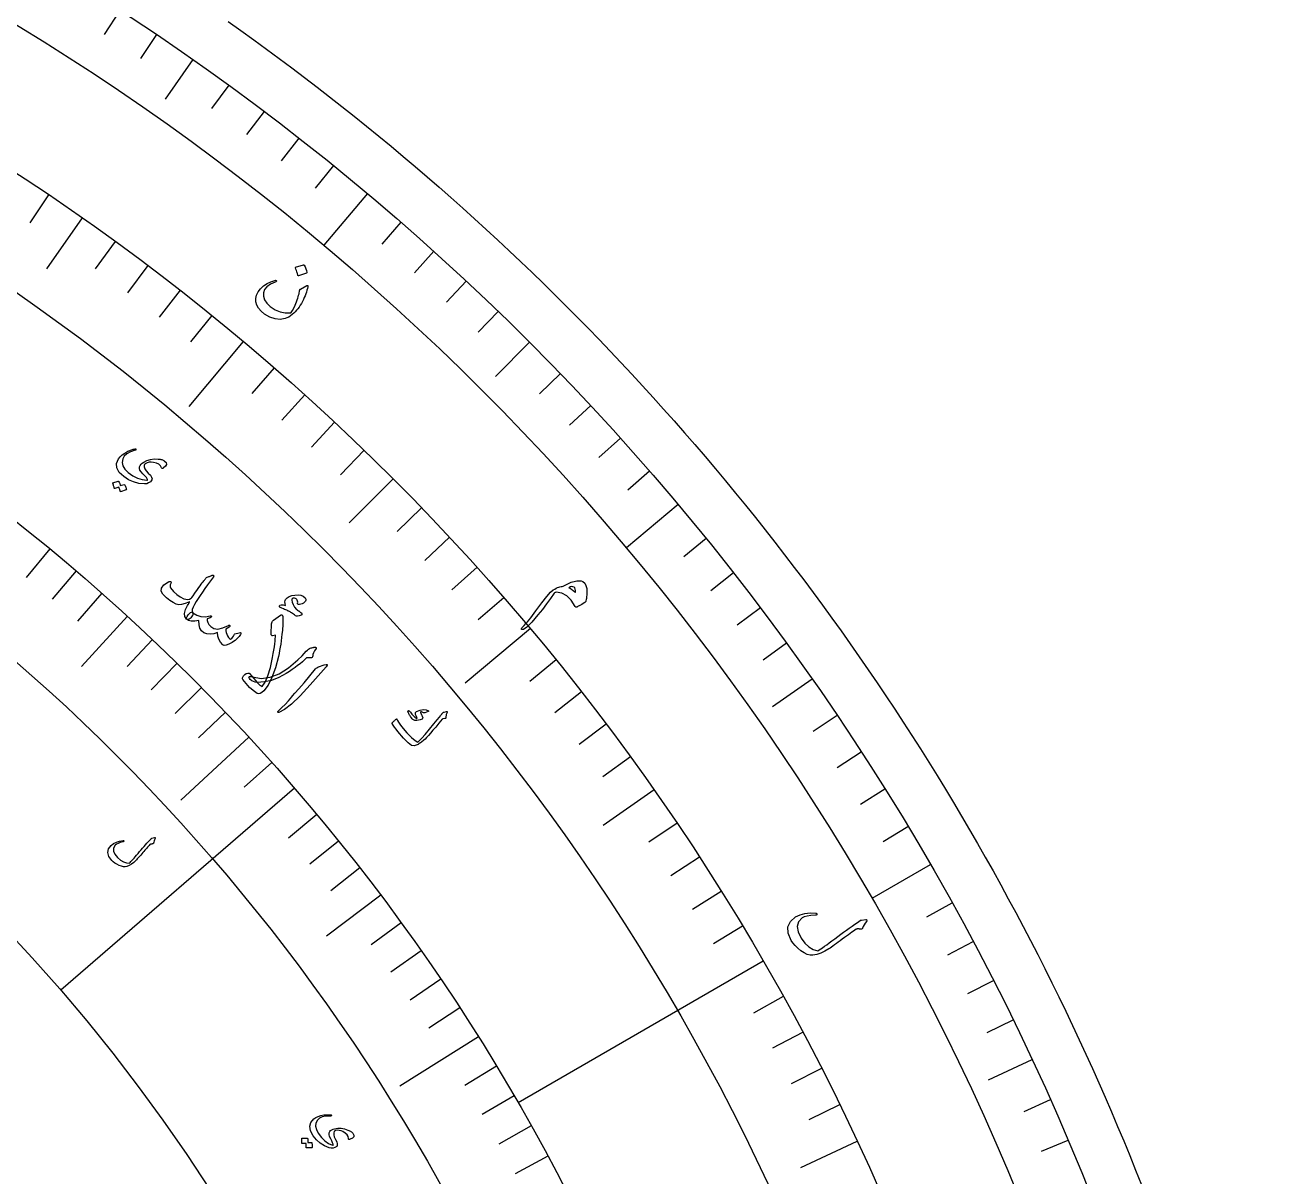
# Model space of a CAD drawing. Header units: millimetres. Extents: x -45 to 45, y -45 to 58.
# Drawn here: x 22.36 to 44.1, y 16.61 to 36.73 of the extents above; entities that cross this region are included whole.
import ezdxf

# ---------------------------------------------------------------- set-up
doc = ezdxf.new("R2010")
doc.units = ezdxf.units.MM
for name, color, linetype in [('CUT_OUTER', 1, 'Continuous'), ('ENGRAVE', 7, 'Continuous'), ('ENGRAVE_FINE', 8, 'Continuous'), ('TEXT', 5, 'Continuous')]:
    doc.layers.add(name, color=color, linetype=linetype)

msp = doc.modelspace()

# ---------------------------------------------------------------- linework, layer by layer
at = {"layer": 'CUT_OUTER'}
msp.add_lwpolyline([(25.9114, 36.7913), (26.1366, 36.6316), (26.3609, 36.4706), (26.5842, 36.3081), (26.8065, 36.1443), (27.0277, 35.9792), (27.248, 35.8127), (27.4672, 35.6448), (27.6854, 35.4756), (27.9026, 35.305), (28.1187, 35.1332), (28.3337, 34.96), (28.5477, 34.7855), (28.7606, 34.6097), (28.9724, 34.4325), (29.1831, 34.2541), (29.3928, 34.0744), (29.6013, 33.8934), (29.8087, 33.7111), (30.015, 33.5276), (30.2202, 33.3428), (30.4242, 33.1567), (30.627, 32.9694), (30.8288, 32.7809), (31.0293, 32.5911), (31.2287, 32.4001), (31.4269, 32.2079), (31.624, 32.0144), (31.8198, 31.8198), (32.0144, 31.624), (32.2079, 31.4269), (32.4001, 31.2287), (32.5911, 31.0293), (32.7809, 30.8288), (32.9694, 30.627), (33.1567, 30.4242), (33.3428, 30.2202), (33.5276, 30.015), (33.7111, 29.8087), (33.8934, 29.6013), (34.0744, 29.3928), (34.2541, 29.1831), (34.4325, 28.9724), (34.6097, 28.7606), (34.7855, 28.5477), (34.96, 28.3337), (35.1332, 28.1187), (35.305, 27.9026), (35.4756, 27.6854), (35.6448, 27.4672), (35.8127, 27.248), (35.9792, 27.0277), (36.1443, 26.8065), (36.3081, 26.5842), (36.4706, 26.3609), (36.6316, 26.1366), (36.7913, 25.9114), (36.9496, 25.6851), (37.1065, 25.4579), (37.262, 25.2298), (37.4161, 25.0007), (37.5688, 24.7706), (37.7201, 24.5396), (37.87, 24.3077), (38.0184, 24.0749), (38.1654, 23.8412), (38.311, 23.6065), (38.4551, 23.371), (38.5978, 23.1346), (38.739, 22.8974), (38.8788, 22.6592), (39.0171, 22.4202), (39.1539, 22.1804), (39.2893, 21.9398), (39.4232, 21.6983), (39.5556, 21.456), (39.6865, 21.2129), (39.8159, 20.9689), (39.9438, 20.7242), (40.0702, 20.4788), (40.1951, 20.2325), (40.3185, 19.9855), (40.4404, 19.7377), (40.5607, 19.4892), (40.6795, 19.24), (40.7968, 18.99), (40.9126, 18.7393), (41.0268, 18.4879), (41.1394, 18.2359), (41.2506, 17.9831), (41.3601, 17.7296), (41.4681, 17.4755), (41.5746, 17.2208), (41.6795, 16.9653), (41.7828, 16.7093), (41.8845, 16.4526)], dxfattribs=at)
at = {"layer": 'ENGRAVE'}
for points in [[(25.2947, 36.1246), (24.8108, 35.4334)], [(28.3469, 33.7826), (27.5876, 32.8777)], [(23.3589, 33.36), (22.7343, 32.4679)], [(26.1775, 31.1972), (25.223, 30.0596)], [(31.1834, 31.1834), (30.5868, 30.5868)], [(28.7969, 28.7969), (28.0269, 28.0269)], [(33.7826, 28.3469), (32.8777, 27.5876)], [(24.1502, 26.3935), (23.3482, 25.5171)], [(31.1972, 26.1775), (30.0596, 25.223)], [(36.1246, 25.2947), (35.4334, 24.8108)], [(26.2738, 24.2804), (25.0841, 23.1809)], [(27.0735, 23.3854), (22.9869, 19.8555)], [(33.36, 23.3589), (32.4679, 22.7343)], [(38.1917, 22.05), (37.1687, 21.4594)], [(28.5821, 21.5154), (27.633, 20.801)], [(35.2689, 20.3625), (30.9821, 17.8875)], [(30.2888, 19.0379), (28.9172, 18.1758)], [(39.9682, 18.6375), (39.2035, 18.2809)], [(36.9094, 17.2111), (35.9224, 16.7509)]]:
    msp.add_lwpolyline(points, dxfattribs=at)
for radius in [44.1, 44.1, 42.9188, 40.725, 40.725, 38.9925, 35.775, 35.775, 33.885, 30.375, 30.375]:
    msp.add_circle((0, 0), radius, dxfattribs=at)
at = {"layer": 'ENGRAVE_FINE'}
for points in [[(24.0186, 36.9854), (23.7429, 36.5608)], [(24.6604, 36.5606), (24.3773, 36.1409)], [(25.9213, 35.6776), (25.6238, 35.2681)], [(26.54, 35.2198), (26.2354, 34.8155)], [(27.1507, 34.7513), (26.839, 34.3523)], [(27.753, 34.2721), (27.4344, 33.8787)], [(22.7731, 33.7626), (22.441, 33.2701)], [(28.9322, 33.2827), (28.6001, 32.9006)], [(23.9376, 32.9472), (23.5884, 32.4667)], [(29.5087, 32.7727), (29.1699, 32.3965)], [(24.5089, 32.5244), (24.1514, 32.05)], [(30.0761, 32.2527), (29.7309, 31.8825)], [(25.0728, 32.0917), (24.7071, 31.6237)], [(25.6291, 31.6493), (25.2553, 31.1876)], [(30.6344, 31.7229), (30.2828, 31.3587)], [(26.718, 30.7355), (26.3283, 30.2873)], [(31.7229, 30.6344), (31.3587, 30.2828)], [(27.2503, 30.2646), (26.8529, 29.8231)], [(32.2527, 30.0761), (31.8825, 29.7309)], [(27.7744, 29.7844), (27.3693, 29.35)], [(32.7727, 29.5087), (32.3965, 29.1699)], [(28.29, 29.2951), (27.8773, 28.8678)], [(33.2827, 28.9322), (32.9006, 28.6001)], [(29.2951, 28.29), (28.8678, 27.8773)], [(29.7844, 27.7744), (29.35, 27.3693)], [(34.2721, 27.753), (33.8787, 27.4344)], [(22.7955, 27.572), (22.3826, 27.0726)], [(23.2535, 27.1869), (22.8323, 26.6944)], [(30.2646, 27.2503), (29.8231, 26.8529)], [(34.7513, 27.1507), (34.3523, 26.839)], [(23.7051, 26.794), (23.2757, 26.3087)], [(30.7355, 26.718), (30.2873, 26.3283)], [(35.2198, 26.54), (34.8155, 26.2354)], [(24.5887, 25.9855), (24.1433, 25.5149)], [(35.6776, 25.9213), (35.2681, 25.6238)], [(25.0204, 25.5701), (24.5672, 25.107)], [(31.6493, 25.6291), (31.1876, 25.2553)], [(25.4453, 25.1474), (24.9844, 24.6919)], [(32.0917, 25.0728), (31.6237, 24.7071)], [(25.8631, 24.7174), (25.3946, 24.2697)], [(36.5606, 24.6604), (36.1409, 24.3773)], [(32.5244, 24.5089), (32.05, 24.1514)], [(32.9472, 23.9376), (32.4667, 23.5884)], [(36.9854, 24.0186), (36.5608, 23.7429)], [(26.6773, 23.8363), (26.1941, 23.4046)], [(37.3989, 23.3694), (36.9696, 23.1012)], [(27.4621, 22.9278), (26.9647, 22.5125)], [(33.7626, 22.7731), (33.2701, 22.441)], [(37.8011, 22.7132), (37.3671, 22.4524)], [(27.8432, 22.4635), (27.3389, 22.0566)], [(34.1549, 22.1804), (33.6567, 21.8569)], [(28.2166, 21.9926), (27.7055, 21.5943)], [(34.5368, 21.581), (34.033, 21.2662)], [(38.5707, 21.3801), (38.128, 21.1347)], [(28.9397, 21.032), (28.4155, 20.651)], [(34.9081, 20.9749), (34.399, 20.669)], [(38.938, 20.7037), (38.491, 20.466)], [(29.2893, 20.5423), (28.7588, 20.1702)], [(29.6307, 20.0467), (29.094, 19.6836)], [(39.2934, 20.021), (38.8423, 19.7911)], [(35.6189, 19.7439), (35.0994, 19.4559)], [(29.9639, 19.5452), (29.4212, 19.1911)], [(39.6368, 19.3322), (39.1818, 19.1102)], [(35.958, 19.1192), (35.4336, 18.8404)], [(30.6052, 18.525), (30.0508, 18.1894)], [(36.2862, 18.4888), (35.757, 18.2191)], [(30.913, 18.0066), (30.3531, 17.6804)], [(36.6034, 17.8527), (36.0695, 17.5923)], [(40.2874, 17.9371), (39.8249, 17.7312)], [(31.2122, 17.4828), (30.6468, 17.1662)], [(40.5943, 17.2312), (40.1283, 17.0334)], [(31.5026, 16.9539), (30.932, 16.6468)]]:
    msp.add_lwpolyline(points, dxfattribs=at)
at = {"layer": 'TEXT'}
for points in [[(27.2296, 32.5359), (27.2325, 32.5361), (27.2355, 32.5352), (27.2386, 32.5331), (27.2419, 32.5299), (27.2583, 32.4994), (27.2714, 32.468), (27.2812, 32.4356), (27.2877, 32.4022), (27.2876, 32.398), (27.2864, 32.3948), (27.2841, 32.3925), (27.2806, 32.3912), (27.1419, 32.3464), (27.1378, 32.346), (27.1345, 32.3478), (27.132, 32.3519), (27.1303, 32.3582), (27.1288, 32.3637), (27.1264, 32.3721), (27.1229, 32.3835), (27.1184, 32.3979), (27.1128, 32.4153), (27.1058, 32.436), (27.0975, 32.4599), (27.0878, 32.487), (27.0868, 32.491), (27.0871, 32.4939), (27.0887, 32.4958), (27.0915, 32.4966)], [(27.3055, 32.1529), (27.2983, 32.1231), (27.2899, 32.0926), (27.2804, 32.0615), (27.2697, 32.0297), (27.2577, 31.9973), (27.2439, 31.9641), (27.2285, 31.9303), (27.2114, 31.8957), (27.1934, 31.8622), (27.1741, 31.83), (27.1536, 31.7993), (27.132, 31.7701), (27.1091, 31.7421), (27.0848, 31.7155), (27.0593, 31.6901), (27.0324, 31.6659), (27.002, 31.6424), (26.9712, 31.623), (26.9402, 31.6075), (26.9089, 31.596), (26.8237, 31.5816), (26.7353, 31.5904), (26.6436, 31.6222), (26.5486, 31.6769), (26.4875, 31.7256), (26.4416, 31.7774), (26.411, 31.8326), (26.3956, 31.8911), (26.396, 31.9496), (26.4101, 32.0068), (26.4379, 32.0626), (26.4795, 32.117), (26.5328, 32.1671), (26.5923, 32.2084), (26.658, 32.2408), (26.73, 32.2643), (26.7396, 32.2659), (26.747, 32.265), (26.7521, 32.2618), (26.7551, 32.2562), (26.756, 32.2489), (26.7526, 32.2424), (26.745, 32.2369), (26.7331, 32.2322), (26.6506, 32.1959), (26.5889, 32.1527), (26.548, 32.1025), (26.5277, 32.0456), (26.5277, 31.9864), (26.548, 31.9274), (26.5884, 31.8683), (26.6489, 31.8092), (26.7334, 31.7514), (26.8203, 31.7133), (26.9095, 31.6951), (27.0012, 31.6968), (27.0036, 31.6975), (27.0064, 31.6992), (27.0096, 31.702), (27.0131, 31.7058), (27.0378, 31.7384), (27.062, 31.7801), (27.0857, 31.831), (27.1089, 31.8912), (27.1196, 31.9223), (27.1292, 31.9516), (27.1377, 31.9789), (27.1451, 32.0044), (27.1513, 32.028), (27.1561, 32.0497), (27.1596, 32.0694), (27.1617, 32.0873), (27.1632, 32.0963), (27.1658, 32.1035), (27.1696, 32.109), (27.1746, 32.1126), (27.2899, 32.1726), (27.298, 32.1749), (27.3033, 32.1725), (27.3058, 32.1651), (27.3055, 32.1529)], [(24.7481, 28.9896), (24.7284, 29.0224), (24.6978, 29.049), (24.6565, 29.0695), (24.6046, 29.0838), (24.5669, 29.0872), (24.5305, 29.0841), (24.4954, 29.0745), (24.4615, 29.0582), (24.4559, 29.054), (24.4512, 29.0486), (24.4474, 29.0421), (24.4445, 29.0346), (24.4427, 29.0049), (24.4537, 28.972), (24.4777, 28.9358), (24.5146, 28.8963), (24.5513, 28.8577), (24.5739, 28.825), (24.5824, 28.7981), (24.577, 28.7771), (24.5513, 28.7454), (24.5216, 28.723), (24.488, 28.7098), (24.4504, 28.7058), (24.3508, 28.716), (24.2568, 28.7407), (24.1682, 28.7801), (24.0851, 28.8341), (24.0073, 28.9087), (23.9663, 28.9852), (23.9619, 29.0638), (23.9943, 29.1446), (24.0221, 29.1808), (24.0586, 29.2148), (24.1038, 29.2467), (24.1578, 29.2764), (24.174, 29.2837), (24.1901, 29.2904), (24.206, 29.2965), (24.2216, 29.302), (24.2372, 29.307), (24.2528, 29.3114), (24.2684, 29.3152), (24.284, 29.3186), (24.2914, 29.3192), (24.2964, 29.3177), (24.299, 29.3143), (24.2992, 29.3089), (24.2976, 29.3037), (24.2948, 29.2995), (24.2907, 29.2963), (24.2855, 29.2941), (24.2029, 29.2664), (24.1394, 29.2322), (24.0949, 29.1917), (24.0695, 29.145), (24.0596, 29.0817), (24.0716, 29.0213), (24.1057, 28.9636), (24.1617, 28.9085), (24.2437, 28.8503), (24.3262, 28.8079), (24.4092, 28.7815), (24.4928, 28.771), (24.4986, 28.7713), (24.5024, 28.7732), (24.5041, 28.7769), (24.5038, 28.7822), (24.4972, 28.7974), (24.4814, 28.8189), (24.4565, 28.8466), (24.4225, 28.8806), (24.3891, 28.9166), (24.3679, 28.9492), (24.359, 28.9785), (24.3623, 29.0044), (24.3739, 29.0283), (24.3899, 29.0502), (24.4103, 29.07), (24.4352, 29.0877), (24.4916, 29.1161), (24.5525, 29.1346), (24.6179, 29.1433), (24.6878, 29.1422), (24.7056, 29.1409), (24.7221, 29.1387), (24.7374, 29.1358), (24.7515, 29.1321), (24.7643, 29.1277), (24.776, 29.1227), (24.7863, 29.1171), (24.7954, 29.1109), (24.8255, 29.08), (24.8333, 29.0488), (24.8191, 29.0171), (24.7826, 28.9851), (24.7703, 28.9787), (24.7604, 28.9773), (24.753, 28.9809), (24.7481, 28.9896)], [(24.0939, 28.6985), (24.0958, 28.6987), (24.0978, 28.6981), (24.0999, 28.6967), (24.1021, 28.6946), (24.1077, 28.6844), (24.1128, 28.6742), (24.1174, 28.6639), (24.1214, 28.6534), (24.125, 28.6428), (24.128, 28.6319), (24.1304, 28.6206), (24.1324, 28.6091), (24.1322, 28.6063), (24.1312, 28.6039), (24.1294, 28.6021), (24.1267, 28.6007), (24.0316, 28.5698), (24.0298, 28.5698), (24.0282, 28.5712), (24.0268, 28.5739), (24.0255, 28.5778), (24.025, 28.581), (24.0238, 28.5856), (24.022, 28.5919), (24.0195, 28.5997), (24.0163, 28.6091), (24.0125, 28.6204), (24.0079, 28.6333), (24.0027, 28.6481), (23.9284, 28.6243), (23.9256, 28.6239), (23.9234, 28.6252), (23.9217, 28.6279), (23.9207, 28.6322), (23.9197, 28.6359), (23.9181, 28.6416), (23.9159, 28.6492), (23.913, 28.6589), (23.9093, 28.6707), (23.9048, 28.6847), (23.8994, 28.7008), (23.8931, 28.7192), (23.8929, 28.7215), (23.8934, 28.7233), (23.8946, 28.7245), (23.8966, 28.725), (23.9902, 28.7532), (23.9922, 28.7534), (23.9942, 28.7528), (23.9963, 28.7514), (23.9984, 28.7493), (24.0035, 28.741), (24.0081, 28.7326), (24.0122, 28.7239), (24.0158, 28.7151), (24.0188, 28.7061), (24.0215, 28.697), (24.0237, 28.6879), (24.0254, 28.6786)], [(25.2918, 26.4542), (25.2966, 26.4412), (25.2972, 26.4275), (25.2935, 26.4131), (25.2856, 26.398), (25.2738, 26.3812), (25.2609, 26.3666), (25.2469, 26.3543), (25.2318, 26.3443), (25.2171, 26.3374), (25.2043, 26.3347), (25.1934, 26.3362), (25.1844, 26.3418), (25.1572, 26.3876), (25.1514, 26.4431), (25.1668, 26.5084), (25.2036, 26.5835), (25.2107, 26.5957), (25.2169, 26.6063), (25.2221, 26.6153), (25.2264, 26.6226), (25.2297, 26.6283), (25.2321, 26.6324), (25.2335, 26.6348), (25.2339, 26.6356), (25.2356, 26.6411), (25.2346, 26.6439), (25.2312, 26.644), (25.2253, 26.6415), (25.1584, 26.6135), (25.0989, 26.5981), (25.0468, 26.5953), (25.0019, 26.6052), (24.9478, 26.6311), (24.8911, 26.6687), (24.8319, 26.718), (24.77, 26.7789), (24.7397, 26.8315), (24.746, 26.8851), (24.7891, 26.9397), (24.8692, 26.9953), (24.8805, 27.0005), (24.8906, 27.0026), (24.8994, 27.0018), (24.9069, 26.9981), (24.9123, 26.9921), (24.9145, 26.9847), (24.9135, 26.9757), (24.9095, 26.9652), (24.9007, 26.9429), (24.897, 26.9232), (24.8984, 26.9062), (24.9049, 26.8918), (24.9561, 26.8272), (25.0118, 26.7735), (25.0721, 26.7306), (25.137, 26.6987), (25.1697, 26.6895), (25.2023, 26.6881), (25.2349, 26.6945), (25.2674, 26.7086), (25.2774, 26.7204), (25.299, 26.7495), (25.3321, 26.7959), (25.3768, 26.8596), (25.4009, 26.8935), (25.4227, 26.924), (25.4422, 26.9512), (25.4595, 26.9751), (25.4743, 26.9955), (25.4863, 27.0124), (25.4957, 27.0258), (25.5023, 27.0357), (25.5134, 27.0498), (25.5244, 27.0611), (25.5354, 27.0694), (25.5464, 27.0748), (25.5611, 27.0805), (25.5748, 27.0857), (25.5875, 27.0906), (25.5992, 27.095), (25.6099, 27.0991), (25.6194, 27.103), (25.6278, 27.1066), (25.635, 27.1099), (25.6413, 27.1121), (25.6469, 27.1123), (25.6518, 27.1105), (25.656, 27.1067), (25.6589, 27.1006), (25.6598, 27.0947), (25.6587, 27.0889), (25.6556, 27.0833), (25.6026, 27.0118), (25.5529, 26.9435), (25.5067, 26.8783), (25.4638, 26.8164), (25.4243, 26.7577), (25.388, 26.7023), (25.355, 26.6502), (25.3252, 26.6014), (25.2997, 26.5536), (25.2857, 26.5132), (25.2831, 26.48), (25.2918, 26.4542)], [(31.7705, 26.9169), (31.7932, 26.9303), (31.8162, 26.9431), (31.8396, 26.9553), (31.8635, 26.9669), (31.8876, 26.9776), (31.9122, 26.9871), (31.937, 26.9954), (31.9622, 27.0025), (32.0107, 27.0119), (32.0525, 27.0146), (32.0875, 27.0104), (32.1157, 26.9995), (32.1471, 26.973), (32.1694, 26.9336), (32.1826, 26.8812), (32.1866, 26.816), (32.1863, 26.7969), (32.1855, 26.7779), (32.184, 26.759), (32.182, 26.7401), (32.1795, 26.7212), (32.1765, 26.7022), (32.1731, 26.6831), (32.1692, 26.6639), (32.1664, 26.6534), (32.1625, 26.6446), (32.1575, 26.6375), (32.1512, 26.6321), (32.1222, 26.6151), (32.0961, 26.6001), (32.0731, 26.5871), (32.0531, 26.576), (32.0363, 26.567), (32.0232, 26.5602), (32.0136, 26.5555), (32.0076, 26.5531), (31.9988, 26.5519), (31.9913, 26.5537), (31.985, 26.5584), (31.98, 26.566), (31.9133, 26.6736), (31.8354, 26.7506), (31.7463, 26.7966), (31.6464, 26.8118), (31.6368, 26.8107), (31.6286, 26.8078), (31.6218, 26.8032), (31.6164, 26.797), (31.5512, 26.7045), (31.4817, 26.6102), (31.4079, 26.5139), (31.3297, 26.4159), (31.2211, 26.2881), (31.1372, 26.2028), (31.0784, 26.1597), (31.0445, 26.1589), (31.0406, 26.1668), (31.0421, 26.1769), (31.0491, 26.1895), (31.0616, 26.2043), (31.0895, 26.2329), (31.1178, 26.2637), (31.1464, 26.2965), (31.1754, 26.3315), (31.2048, 26.3684), (31.2346, 26.407), (31.2648, 26.4473), (31.2954, 26.4893), (31.398, 26.6301), (31.4826, 26.7379), (31.5493, 26.8124), (31.5982, 26.8536), (31.6239, 26.8693), (31.6484, 26.8827), (31.672, 26.8937), (31.6944, 26.9023), (31.7156, 26.9088), (31.7354, 26.9134), (31.7537, 26.9161), (31.7705, 26.9169)], [(27.0913, 26.4026), (27.0722, 26.4163), (27.0543, 26.4289), (27.0377, 26.4404), (27.0225, 26.4509), (27.0086, 26.4602), (26.996, 26.4681), (26.9847, 26.4747), (26.9747, 26.4799), (26.9643, 26.4849), (26.9516, 26.4908), (26.9366, 26.4976), (26.9195, 26.5053), (26.9, 26.5138), (26.878, 26.523), (26.8537, 26.533), (26.827, 26.5436), (26.817, 26.5488), (26.8105, 26.5554), (26.8076, 26.5632), (26.8082, 26.5724), (26.8177, 26.587), (26.839, 26.5935), (26.8721, 26.5922), (26.9171, 26.5827), (26.908, 26.615), (26.9048, 26.6431), (26.9075, 26.6671), (26.9161, 26.6869), (26.9419, 26.7147), (26.9779, 26.7368), (27.024, 26.7533), (27.0803, 26.7641), (27.1375, 26.7669), (27.186, 26.7596), (27.226, 26.7422), (27.2574, 26.7147), (27.2696, 26.6942), (27.2723, 26.6747), (27.2655, 26.6563), (27.2493, 26.639), (27.2281, 26.6239), (27.2065, 26.6123), (27.1847, 26.604), (27.1625, 26.5992), (27.1445, 26.5984), (27.1324, 26.6022), (27.1264, 26.6107), (27.1264, 26.6238), (27.1286, 26.641), (27.127, 26.657), (27.1216, 26.6716), (27.1122, 26.685), (27.1004, 26.697), (27.0875, 26.7052), (27.0735, 26.7095), (27.0585, 26.7099), (27.0441, 26.7067), (27.0341, 26.7002), (27.0287, 26.6903), (27.0278, 26.6771), (27.0342, 26.637), (27.0499, 26.5962), (27.0751, 26.5547), (27.1096, 26.5125), (27.1131, 26.5092), (27.1171, 26.5058), (27.1218, 26.5022), (27.127, 26.4984), (27.1329, 26.4943), (27.1392, 26.49), (27.1459, 26.4853), (27.1532, 26.4803), (27.1609, 26.4748), (27.1679, 26.4698), (27.1742, 26.4654), (27.1799, 26.4615), (27.1848, 26.4581), (27.189, 26.4549), (27.1926, 26.452), (27.1954, 26.4493), (27.2, 26.4435), (27.2026, 26.4376), (27.2031, 26.4316), (27.2016, 26.4255), (27.1995, 26.4205), (27.1967, 26.4164), (27.1933, 26.4132), (27.1893, 26.411), (27.1548, 26.4015), (27.127, 26.397), (27.1058, 26.3974), (27.0913, 26.4026)], [(31.8709, 26.8913), (31.8854, 26.8839), (31.9, 26.8754), (31.9147, 26.8661), (31.9296, 26.8558), (31.9445, 26.8445), (31.9594, 26.8325), (31.9744, 26.8197), (31.9893, 26.8061), (31.9876, 26.8415), (31.9827, 26.869), (31.9744, 26.8888), (31.9629, 26.9008), (31.9428, 26.9096), (31.9208, 26.911), (31.8968, 26.9049), (31.8709, 26.8913)], [(26.1263, 26.1091), (26.1308, 26.1083), (26.1333, 26.1045), (26.1339, 26.0978), (26.1325, 26.0883), (26.1275, 26.0746), (26.1175, 26.058), (26.1024, 26.0386), (26.0823, 26.0162), (26.0586, 25.9918), (26.0337, 25.9696), (26.0078, 25.9497), (25.9809, 25.9321), (25.9239, 25.9023), (25.8777, 25.8862), (25.8422, 25.8838), (25.8174, 25.8952), (25.7771, 25.9403), (25.7485, 25.991), (25.7317, 26.0473), (25.7267, 26.1091), (25.659, 26.0863), (25.5968, 26.0776), (25.5402, 26.083), (25.4892, 26.1025), (25.4482, 26.1358), (25.4194, 26.1826), (25.4026, 26.2427), (25.3978, 26.3164), (25.3267, 26.3063), (25.2674, 26.3071), (25.22, 26.3189), (25.1844, 26.3418), (25.1816, 26.351), (25.1857, 26.3668), (25.1967, 26.3891), (25.2146, 26.4181), (25.2354, 26.4436), (25.2552, 26.4581), (25.274, 26.4617), (25.2918, 26.4542), (25.3616, 26.4123), (25.436, 26.3894), (25.5151, 26.3855), (25.5991, 26.4005), (25.6036, 26.4014), (25.6076, 26.4013), (25.611, 26.4002), (25.6138, 26.3983), (25.6164, 26.3951), (25.6182, 26.3916), (25.619, 26.3878), (25.6189, 26.3837), (25.6136, 26.3759), (25.5999, 26.3672), (25.5778, 26.3577), (25.5474, 26.3472), (25.5456, 26.318), (25.5555, 26.2857), (25.577, 26.2502), (25.61, 26.2115), (25.6645, 26.1768), (25.7342, 26.1689), (25.8194, 26.188), (25.9201, 26.2338), (25.9252, 26.2362), (25.9296, 26.2372), (25.9331, 26.2368), (25.936, 26.235), (25.9392, 26.2313), (25.9412, 26.2274), (25.9423, 26.2234), (25.9422, 26.2192), (25.9407, 26.2146), (25.9386, 26.2106), (25.9359, 26.2072), (25.9325, 26.2045), (25.8692, 26.165), (25.871, 26.1381), (25.8771, 26.1098), (25.8877, 26.0801), (25.9027, 26.0491), (25.9198, 26.0216), (25.9357, 26.0034), (25.9504, 25.9948), (25.9638, 25.9955), (25.9767, 26.0043), (25.991, 26.0209), (26.0066, 26.0453), (26.0236, 26.0774), (26.0318, 26.0831), (26.0517, 26.0903), (26.0832, 26.099), (26.1263, 26.1091)], [(26.287, 25.391), (26.3242, 25.3448), (26.3587, 25.3038), (26.3903, 25.2679), (26.4193, 25.2371), (26.4455, 25.2112), (26.469, 25.1902), (26.4898, 25.174), (26.508, 25.1627), (26.5606, 25.2425), (26.6085, 25.354), (26.6516, 25.4975), (26.6893, 25.6731), (26.7012, 25.7395), (26.7115, 25.8009), (26.7201, 25.8573), (26.7272, 25.9086), (26.7327, 25.9547), (26.7364, 25.9955), (26.7384, 26.0311), (26.7388, 26.0615), (26.6883, 26.049), (26.6766, 26.0532), (26.6686, 26.0604), (26.6644, 26.0706), (26.6638, 26.0839), (26.6702, 26.2599), (26.6732, 26.2785), (26.6797, 26.2951), (26.6898, 26.3097), (26.7034, 26.3222), (26.8278, 26.41), (26.837, 26.4158), (26.8447, 26.4187), (26.8512, 26.4186), (26.8562, 26.4157), (26.8667, 26.3891), (26.8709, 26.3347), (26.8687, 26.2525), (26.8599, 26.1426), (26.8538, 26.0812), (26.8469, 26.0212), (26.8393, 25.9626), (26.8311, 25.9055), (26.8222, 25.8499), (26.8126, 25.7956), (26.8023, 25.7428), (26.7914, 25.6914), (26.7384, 25.4899), (26.6777, 25.322), (26.6097, 25.1876), (26.5349, 25.0865), (26.5027, 25.0577), (26.4726, 25.0412), (26.4448, 25.0371), (26.4192, 25.0454), (26.3514, 25.0933), (26.2874, 25.1501), (26.2271, 25.2157), (26.1705, 25.2903), (26.1656, 25.2974), (26.1626, 25.3041), (26.1616, 25.3102), (26.1626, 25.3159), (26.1806, 25.3487), (26.2027, 25.3732), (26.2288, 25.3895), (26.2591, 25.3974), (26.2696, 25.3983), (26.2777, 25.3975), (26.2835, 25.395), (26.287, 25.391)], [(26.4199, 25.2377), (26.3848, 25.2414), (26.3527, 25.2511), (26.3234, 25.2668), (26.297, 25.2885), (26.2842, 25.3033), (26.2769, 25.3156), (26.275, 25.3254), (26.2785, 25.3326), (26.2873, 25.3375), (26.2999, 25.339), (26.3165, 25.3371), (26.3369, 25.3317), (26.4906, 25.307), (26.6469, 25.3256), (26.8061, 25.3876), (26.9679, 25.4935), (27.0507, 25.5605), (27.1301, 25.6306), (27.2063, 25.7039), (27.2791, 25.7804), (27.3002, 25.8026), (27.3181, 25.819), (27.3328, 25.8297), (27.3443, 25.8347), (27.3619, 25.8387), (27.3775, 25.8423), (27.391, 25.8455), (27.4026, 25.8484), (27.4122, 25.8508), (27.42, 25.8526), (27.4259, 25.8539), (27.4299, 25.8547), (27.4362, 25.8545), (27.4413, 25.8533), (27.4454, 25.851), (27.4483, 25.8477), (27.4506, 25.8423), (27.4516, 25.8374), (27.4511, 25.833), (27.4492, 25.8291), (27.4251, 25.7881), (27.4073, 25.7533), (27.396, 25.7245), (27.3911, 25.7017), (27.3881, 25.6851), (27.381, 25.6734), (27.3698, 25.6667), (27.3546, 25.665), (27.2843, 25.6666), (27.249, 25.6323), (27.211, 25.598), (27.1704, 25.5638), (27.1273, 25.5297), (27.0815, 25.4956), (27.0331, 25.4612), (26.9822, 25.4266), (26.9286, 25.3917), (26.8005, 25.3209), (26.673, 25.2717), (26.5461, 25.244), (26.4199, 25.2377)], [(27.5936, 25.5428), (27.6285, 25.5521), (27.646, 25.5498), (27.646, 25.5358), (27.6285, 25.5101), (27.3448, 25.1935), (27.1698, 25), (27.0207, 24.8556), (26.8977, 24.7601), (26.8008, 24.7132), (26.7907, 24.7117), (26.784, 24.7123), (26.7805, 24.7151), (26.7804, 24.72), (26.7821, 24.7257), (26.7855, 24.7317), (26.7905, 24.7382), (26.7973, 24.745), (26.8523, 24.7958), (26.9082, 24.8521), (26.9652, 24.9141), (27.0231, 24.9817), (27.0385, 24.9991), (27.0797, 25.0465), (27.1466, 25.1239), (27.2392, 25.2314), (27.4423, 25.4723), (27.4538, 25.4842), (27.4657, 25.494), (27.4778, 25.5016), (27.4901, 25.5071)], [(29.7411, 24.713), (29.736, 24.7004), (29.7315, 24.688), (29.7277, 24.6758), (29.7246, 24.6638), (29.7221, 24.6519), (29.7205, 24.6401), (29.7195, 24.6284), (29.7193, 24.6167), (29.7182, 24.6114), (29.7151, 24.6073), (29.7101, 24.6046), (29.703, 24.6032), (29.6641, 24.5975), (29.6601, 24.5967), (29.6568, 24.5958), (29.6543, 24.5949), (29.6526, 24.5938), (29.5947, 24.5217), (29.542, 24.457), (29.4943, 24.3997), (29.4519, 24.3499), (29.4146, 24.3077), (29.3826, 24.273), (29.3558, 24.246), (29.3342, 24.2265), (29.292, 24.1916), (29.278, 24.1813), (29.2634, 24.1716), (29.2482, 24.1625), (29.2324, 24.154), (29.216, 24.1462), (29.199, 24.139), (29.1812, 24.1326), (29.1628, 24.1268), (29.1211, 24.1358), (29.0601, 24.1811), (28.9797, 24.2626), (28.8797, 24.3802), (28.8498, 24.4181), (28.8231, 24.454), (28.7996, 24.4878), (28.7792, 24.5195), (28.7781, 24.523), (28.7782, 24.5263), (28.7794, 24.5293), (28.7818, 24.5319), (28.7942, 24.5438), (28.8055, 24.5545), (28.8158, 24.5641), (28.8251, 24.5725), (28.8334, 24.5798), (28.8409, 24.5862), (28.8476, 24.5916), (28.8535, 24.596), (28.8569, 24.5983), (28.8596, 24.5987), (28.8616, 24.5971), (28.8628, 24.5937), (28.8737, 24.5687), (28.891, 24.5394), (28.9148, 24.5056), (28.945, 24.4675), (29.0386, 24.3564), (29.1168, 24.2736), (29.1799, 24.2194), (29.2279, 24.1937), (29.2541, 24.2155), (29.2973, 24.2602), (29.3575, 24.328), (29.4347, 24.4189), (29.5113, 24.5107), (29.5689, 24.5806), (29.6076, 24.6283), (29.6274, 24.6539), (29.6327, 24.6612), (29.6376, 24.6679), (29.6422, 24.6742), (29.6464, 24.68), (29.6502, 24.6854), (29.6536, 24.6901), (29.6566, 24.6943), (29.6591, 24.698), (29.665, 24.7055), (29.6716, 24.7114), (29.679, 24.7157), (29.6872, 24.7184), (29.7336, 24.729), (29.737, 24.7295), (29.7397, 24.7292), (29.7417, 24.7282), (29.743, 24.7264), (29.7436, 24.7234), (29.7435, 24.7202), (29.7427, 24.7167), (29.7411, 24.713)], [(29.4166, 24.7388), (29.4177, 24.737), (29.4182, 24.735), (29.4182, 24.7329), (29.4175, 24.7307), (29.4164, 24.7292), (29.4151, 24.7279), (29.4134, 24.7267), (29.4115, 24.7257), (29.3509, 24.7057), (29.3445, 24.704), (29.339, 24.7034), (29.3345, 24.7037), (29.3309, 24.7051), (29.3188, 24.7134), (29.307, 24.7192), (29.2956, 24.7226), (29.2847, 24.7236), (29.2806, 24.7221), (29.2786, 24.7177), (29.2788, 24.7103), (29.2812, 24.7), (29.2836, 24.6938), (29.2862, 24.6875), (29.2891, 24.6811), (29.2922, 24.6747), (29.2957, 24.6681), (29.2994, 24.6614), (29.3035, 24.6545), (29.3079, 24.6474), (29.3173, 24.6179), (29.3046, 24.5953), (29.2699, 24.5796), (29.2132, 24.5707), (29.1942, 24.5706), (29.1778, 24.5724), (29.1641, 24.5761), (29.1529, 24.5816), (29.1429, 24.5894), (29.131, 24.6019), (29.1172, 24.619), (29.1014, 24.6408), (29.0936, 24.6521), (29.0865, 24.6631), (29.0803, 24.6739), (29.0747, 24.6844), (29.0698, 24.6944), (29.0654, 24.704), (29.0614, 24.713), (29.0578, 24.7215), (29.0566, 24.7276), (29.0567, 24.7327), (29.0582, 24.737), (29.0609, 24.7403), (29.0647, 24.7427), (29.0685, 24.7431), (29.0722, 24.7416), (29.0758, 24.7383), (29.0868, 24.7271), (29.099, 24.7141), (29.1124, 24.6995), (29.1271, 24.6831), (29.1545, 24.6526), (29.177, 24.6297), (29.1947, 24.6145), (29.2075, 24.607), (29.2097, 24.6065), (29.2117, 24.6068), (29.2134, 24.6081), (29.2149, 24.6103), (29.2155, 24.6121), (29.2155, 24.6144), (29.2148, 24.6173), (29.2134, 24.6208), (29.1984, 24.6507), (29.1926, 24.6637), (29.1889, 24.6758), (29.1873, 24.6872), (29.1879, 24.6978), (29.1902, 24.7083), (29.1944, 24.7169), (29.2006, 24.7237), (29.2086, 24.7286), (29.2701, 24.7537), (29.3253, 24.7638), (29.3741, 24.7588), (29.4166, 24.7388)], [(24.622, 22.5266), (24.6255, 22.5273), (24.6288, 22.5271), (24.6317, 22.5259), (24.6343, 22.5237), (24.6361, 22.5209), (24.6368, 22.5176), (24.6362, 22.514), (24.6345, 22.5099), (24.6238, 22.4871), (24.6158, 22.466), (24.6106, 22.4465), (24.6082, 22.4287), (24.6069, 22.4228), (24.6033, 22.4182), (24.5975, 22.415), (24.5895, 22.413), (24.5852, 22.4125), (24.5811, 22.412), (24.5772, 22.4115), (24.5735, 22.411), (24.57, 22.4105), (24.5668, 22.41), (24.5638, 22.4097), (24.5611, 22.4094), (24.5564, 22.4088), (24.5516, 22.407), (24.5468, 22.4042), (24.542, 22.4003), (24.5298, 22.3876), (24.5167, 22.3735), (24.5028, 22.358), (24.4879, 22.3412), (24.472, 22.3231), (24.4552, 22.3037), (24.4373, 22.2831), (24.4185, 22.2613), (24.3999, 22.2391), (24.3824, 22.2185), (24.3657, 22.1993), (24.3501, 22.1817), (24.3354, 22.1654), (24.3217, 22.1504), (24.3089, 22.1368), (24.2971, 22.1244), (24.2606, 22.0894), (24.2225, 22.0603), (24.1827, 22.037), (24.1412, 22.0194), (24.1129, 22.0134), (24.0807, 22.0145), (24.0445, 22.0227), (24.0043, 22.038), (23.9644, 22.0579), (23.9297, 22.079), (23.9, 22.1014), (23.8756, 22.1252), (23.8262, 22.1956), (23.8083, 22.2624), (23.8217, 22.3255), (23.8667, 22.385), (23.9097, 22.4193), (23.9587, 22.4455), (24.0136, 22.4636), (24.0746, 22.4737), (24.0785, 22.4738), (24.0818, 22.4731), (24.0842, 22.4714), (24.086, 22.4689), (24.0872, 22.4658), (24.0877, 22.4629), (24.0874, 22.4604), (24.0863, 22.4581), (24.0842, 22.4553), (24.0816, 22.4531), (24.0787, 22.4515), (24.0753, 22.4506), (24.0261, 22.4367), (23.9869, 22.4221), (23.9575, 22.4067), (23.938, 22.3906), (23.9099, 22.3412), (23.9071, 22.2886), (23.9296, 22.2329), (23.9773, 22.1739), (24.029, 22.1288), (24.0809, 22.0977), (24.1331, 22.0807), (24.1856, 22.0778), (24.1982, 22.0903), (24.2126, 22.1053), (24.2288, 22.1227), (24.2468, 22.1426), (24.2666, 22.165), (24.2883, 22.19), (24.3118, 22.2176), (24.3371, 22.2479), (24.3635, 22.2788), (24.3896, 22.3091), (24.4154, 22.3387), (24.4409, 22.3678), (24.4661, 22.3962), (24.4911, 22.4239), (24.5159, 22.4509), (24.5405, 22.4771), (24.5632, 22.5035), (24.5663, 22.506), (24.5694, 22.5081), (24.5725, 22.5097), (24.5758, 22.5109)], [(37.0648, 21.0896), (37.0706, 21.0895), (37.0755, 21.088), (37.0796, 21.0851), (37.0829, 21.0808), (37.0848, 21.0756), (37.0847, 21.0703), (37.0825, 21.0648), (37.0784, 21.0591), (37.0536, 21.0273), (37.0337, 20.997), (37.0187, 20.9684), (37.0087, 20.9414), (37.0045, 20.9327), (36.9973, 20.9269), (36.9871, 20.9239), (36.9739, 20.9236), (36.9671, 20.9244), (36.9605, 20.9251), (36.9542, 20.9257), (36.9482, 20.9262), (36.9425, 20.9267), (36.9373, 20.9272), (36.9326, 20.9277), (36.9283, 20.9282), (36.9207, 20.9289), (36.9126, 20.9279), (36.9041, 20.9252), (36.8952, 20.9208), (36.8717, 20.9053), (36.8463, 20.8879), (36.819, 20.8688), (36.7898, 20.8479), (36.7587, 20.8252), (36.7255, 20.801), (36.6903, 20.7752), (36.6531, 20.7478), (36.6163, 20.7198), (36.5816, 20.6939), (36.5489, 20.6699), (36.5182, 20.6479), (36.4895, 20.6277), (36.4627, 20.6093), (36.4379, 20.5925), (36.4151, 20.5775), (36.3458, 20.5359), (36.276, 20.504), (36.2055, 20.4817), (36.1346, 20.4691), (36.0883, 20.4697), (36.0384, 20.4828), (35.9849, 20.5085), (35.9278, 20.5465), (35.8726, 20.5915), (35.8259, 20.6367), (35.7876, 20.682), (35.7579, 20.7275), (35.7058, 20.8547), (35.7012, 20.965), (35.7444, 21.0587), (35.8355, 21.1359), (35.9146, 21.1744), (36.0002, 21.1982), (36.0924, 21.2072), (36.1911, 21.2015), (36.1973, 21.2003), (36.2021, 21.198), (36.2054, 21.1946), (36.2072, 21.1901), (36.2081, 21.1847), (36.2078, 21.1801), (36.2065, 21.1762), (36.2039, 21.1731), (36.1996, 21.1694), (36.1949, 21.1668), (36.1897, 21.1654), (36.1841, 21.1652), (36.1024, 21.1608), (36.036, 21.1517), (35.9848, 21.138), (35.9487, 21.1198), (35.8875, 21.0524), (35.8647, 20.9714), (35.8801, 20.8766), (35.9337, 20.7678), (35.9984, 20.6792), (36.0684, 20.6125), (36.1438, 20.5675), (36.2246, 20.5443), (36.2487, 20.5595), (36.2765, 20.5777), (36.3079, 20.5991), (36.3431, 20.6237), (36.382, 20.6516), (36.4247, 20.6829), (36.4712, 20.7177), (36.5214, 20.7559), (36.5735, 20.7948), (36.625, 20.8327), (36.6758, 20.8699), (36.7258, 20.9062), (36.7753, 20.9416), (36.8241, 20.9759), (36.8724, 21.0092), (36.9201, 21.0415), (36.9648, 21.0746), (36.9704, 21.0775), (36.976, 21.0796), (36.9815, 21.081), (36.987, 21.0816)], [(28.0176, 17.2624), (28.0097, 17.2963), (27.9907, 17.3278), (27.9607, 17.3571), (27.9197, 17.3839), (27.888, 17.3975), (27.8557, 17.4049), (27.8226, 17.4063), (27.7888, 17.4017), (27.7827, 17.3996), (27.7772, 17.3963), (27.7721, 17.3917), (27.7674, 17.386), (27.7576, 17.3608), (27.758, 17.3292), (27.7686, 17.2913), (27.7895, 17.2468), (27.8105, 17.2032), (27.8209, 17.1686), (27.8208, 17.143), (27.8103, 17.1263), (27.7792, 17.1061), (27.7473, 17.0949), (27.7145, 17.0929), (27.6809, 17.0999), (27.5975, 17.1365), (27.5231, 17.1841), (27.4575, 17.2428), (27.4006, 17.3127), (27.3541, 17.3988), (27.3399, 17.4764), (27.358, 17.5456), (27.4086, 17.6065), (27.4427, 17.6301), (27.4837, 17.6494), (27.5317, 17.6644), (27.5867, 17.6751), (27.6028, 17.6769), (27.6185, 17.6782), (27.634, 17.679), (27.6491, 17.6795), (27.6639, 17.6794), (27.6787, 17.6789), (27.6932, 17.6779), (27.7077, 17.6765), (27.7142, 17.6749), (27.7182, 17.6723), (27.7195, 17.6686), (27.7181, 17.6638), (27.7153, 17.6598), (27.7117, 17.657), (27.7073, 17.6553), (27.7022, 17.6548), (27.6229, 17.6539), (27.5585, 17.642), (27.5087, 17.6193), (27.4737, 17.5859), (27.4475, 17.534), (27.4411, 17.4783), (27.4545, 17.4189), (27.4876, 17.3557), (27.5423, 17.2825), (27.6019, 17.2229), (27.6663, 17.1769), (27.7358, 17.1445), (27.7408, 17.1431), (27.7446, 17.1437), (27.7471, 17.1464), (27.7484, 17.1511), (27.7469, 17.1662), (27.7392, 17.1891), (27.7254, 17.22), (27.7054, 17.2589), (27.6866, 17.2994), (27.6774, 17.3335), (27.6778, 17.3613), (27.6879, 17.3828), (27.7046, 17.4003), (27.7245, 17.4147), (27.7477, 17.4262), (27.7742, 17.4345), (27.8309, 17.4434), (27.8888, 17.4425), (27.9478, 17.4318), (28.008, 17.4113), (28.023, 17.4052), (28.0367, 17.3987), (28.0491, 17.3919), (28.0603, 17.3848), (28.0702, 17.3774), (28.0788, 17.3698), (28.0862, 17.362), (28.0924, 17.3541), (28.1098, 17.319), (28.1079, 17.2898), (28.0867, 17.2664), (28.0462, 17.2489), (28.0338, 17.2468), (28.0248, 17.2483), (28.0195, 17.2535), (28.0176, 17.2624)], [(27.3704, 17.1929), (27.3721, 17.1925), (27.3737, 17.1914), (27.3751, 17.1897), (27.3764, 17.1872), (27.3784, 17.1769), (27.38, 17.1666), (27.3811, 17.1564), (27.3817, 17.1462), (27.3817, 17.136), (27.3813, 17.1258), (27.3803, 17.1154), (27.3788, 17.1049), (27.3778, 17.1024), (27.3763, 17.1007), (27.3742, 17.0996), (27.3715, 17.0992), (27.2806, 17.0988), (27.2791, 17.0994), (27.2781, 17.101), (27.2776, 17.1038), (27.2776, 17.1075), (27.278, 17.1104), (27.2783, 17.1147), (27.2785, 17.1207), (27.2785, 17.1281), (27.2784, 17.1372), (27.2782, 17.1479), (27.2779, 17.1604), (27.2775, 17.1746), (27.2065, 17.1747), (27.204, 17.1752), (27.2025, 17.1769), (27.2018, 17.1797), (27.2021, 17.1837), (27.2023, 17.1871), (27.2025, 17.1925), (27.2027, 17.1998), (27.2029, 17.209), (27.203, 17.2202), (27.203, 17.2335), (27.2028, 17.249), (27.2025, 17.2666), (27.2029, 17.2687), (27.2039, 17.2701), (27.2052, 17.2708), (27.2071, 17.2707), (27.296, 17.269), (27.2977, 17.2686), (27.2993, 17.2676), (27.3007, 17.2658), (27.302, 17.2633), (27.3041, 17.2548), (27.3057, 17.2462), (27.3069, 17.2376), (27.3075, 17.229), (27.3076, 17.2203), (27.3073, 17.2117), (27.3067, 17.2032), (27.3056, 17.1947)]]:
    msp.add_lwpolyline(points, close=True, dxfattribs=at)

doc.saveas('drawing.dxf')
